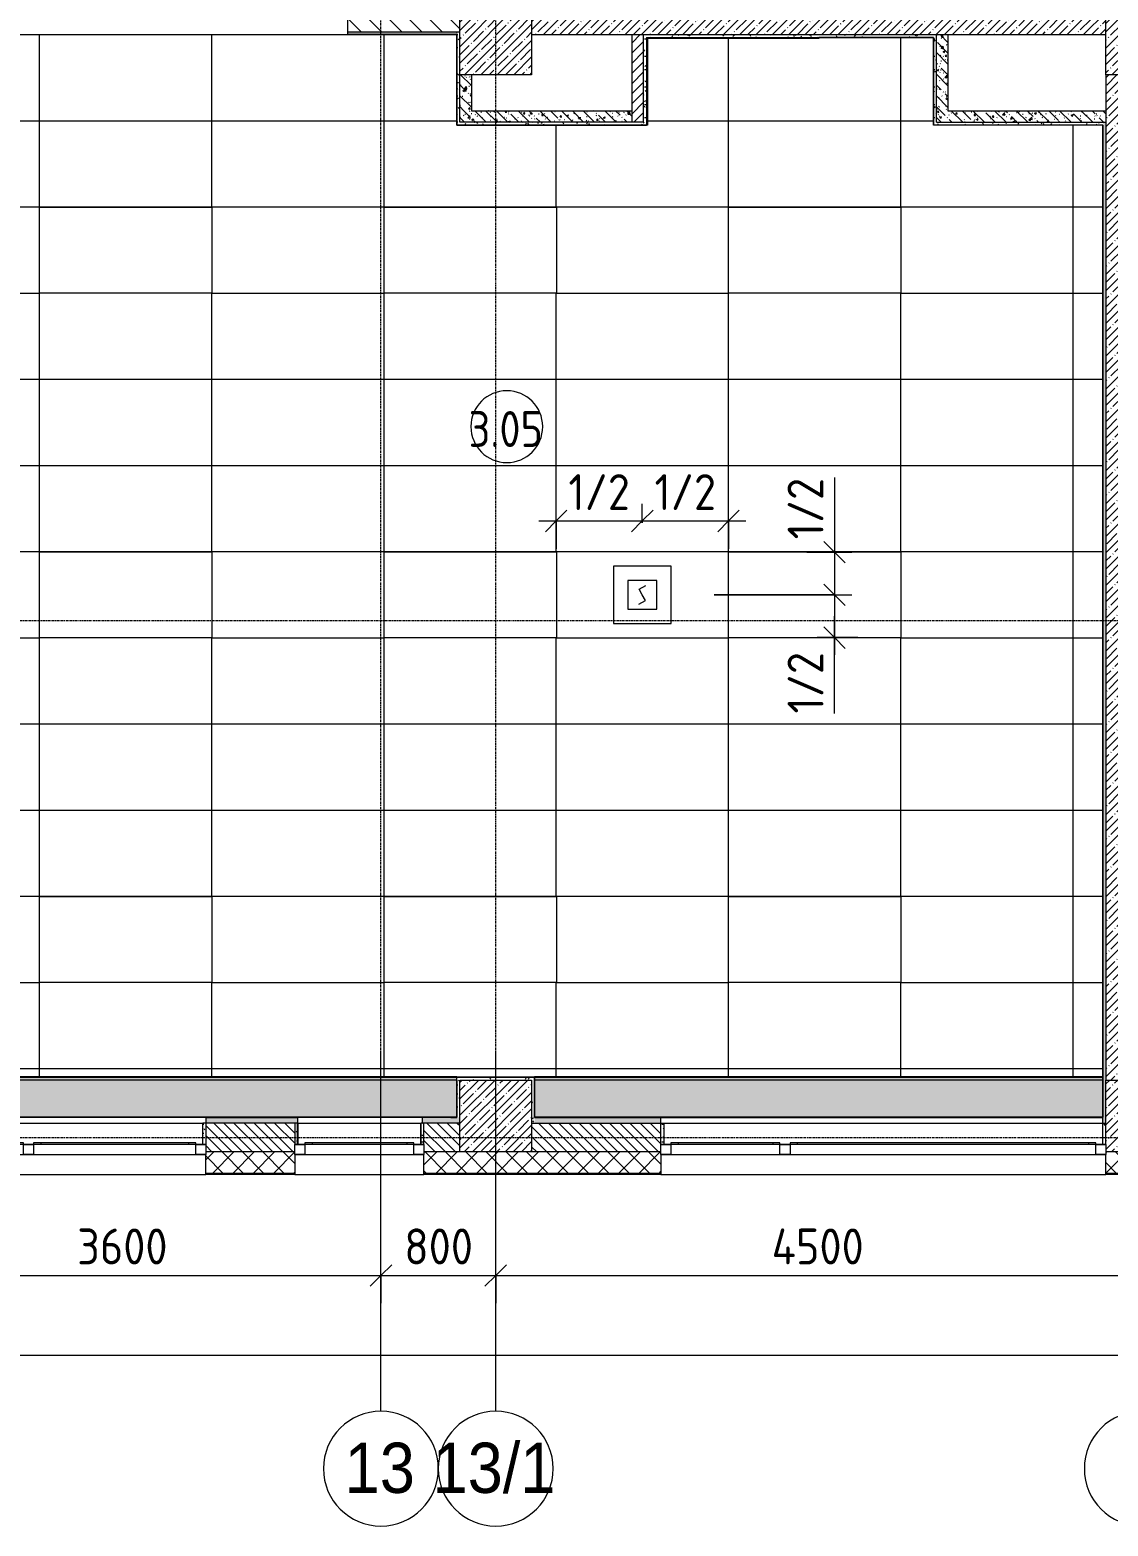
# Model space of a CAD drawing. Header units: millimetres. Extents: x 36059 to 234328, y -8553 to 29000.
# Drawn here: x 39915 to 47425, y -2706 to 7713 of the extents above; entities that cross this region are included whole.
import ezdxf

# ---------------------------------------------------------------- set-up
doc = ezdxf.new("R2010")
doc.units = ezdxf.units.MM
doc.linetypes.add('Осевая', pattern=[31.75, 6.35, -4.7625, 15.875, -4.7625])
for name, color, linetype, lineweight in [('A-ANNO-DIMS', 7, 'Continuous', 9), ('A-ANNO-DIMS-100', 7, 'Continuous', 9), ('A-AREA-IDEN', 7, 'Continuous', 9), ('A-CLNG-PATT', 7, 'Continuous', 9), ('A-GLAZ', 7, 'Continuous', 9), ('A-GLAZ-1', 7, 'Continuous', 13), ('A-WALL', 7, 'Continuous', 9), ('I-WALL', 7, 'Continuous', 9), ('Q-SPCQ', 7, 'Continuous', 9), ('S-COLS', 7, 'Continuous', 9), ('Оси', 7, 'Continuous', 9), ('Оси-1', 7, 'Continuous', 20), ('Оси-2', 7, 'Осевая', 9)]:
    doc.layers.add(name, color=color, linetype=linetype, lineweight=lineweight)
for name, color, linetype, lineweight, true_color in [('A-ANNO-NOTE', 1, 'Continuous', 9, 0xff0000), ('A-CLNG-1', 7, 'Continuous', 9, 0xeaeaea), ('A-WALL-1', 7, 'Continuous', 9, 0x3c3c3c), ('A-WALL-2', 7, 'Continuous', 9, 0x535353), ('A-WALL-FNSH-1', 7, 'Continuous', 9, 0x3c3c3c), ('I-WALL-1', 7, 'Continuous', 9, 0x535353), ('Q-SPCQ-4', 1, 'Continuous', 9, 0xff0000), ('S-COLS-1', 9, 'Continuous', 9, 0x808080), ('S-COLS-2', 7, 'Continuous', 9, 0x3c3c3c)]:
    doc.layers.add(name, color=color, linetype=linetype, lineweight=lineweight, true_color=true_color)
doc.layers.add('A-CLNG-PATT-1', color=7, linetype='Continuous', lineweight=9, transparency=1)
doc.styles.add('Arial', font='arial.ttf', dxfattribs={"width": 0.9, "height": 350})
doc.styles.add('GOST Common', font='GOST_Common.ttf', dxfattribs={"width": 0.9, "height": 250})
doc.styles.add('ISOCPEUR', font='isocpeur.ttf', dxfattribs={"width": 0.9, "height": 250})
doc.dimstyles.new('ISO-2_5_0_9К_БОЛЬШОЙ', dxfattribs={"dimscale": 304.8, "dimtxt": 248.995294, "dimasz": 0.492126, "dimexe": 0.393701, "dimexo": 0.984252, "dimgap": 0, "dimtad": 1, "dimdec": 0, "dimrnd": 10, "dimzin": 0, "dimdsep": 46, "dimtxsty": 'ISOCPEUR', "dimblk1": 'OBLIQUE', "dimblk2": 'OBLIQUE', "dimsah": 1, "dimcen": 0.09, "dimdle": 0.393701, "dimazin": 0, "dimtfac": 1, "dimtdec": 4, "dimtix": 1, "dimtmove": 0, "dimatfit": 3, "dimfxl": 1, "dimtvp": 1, "dimtolj": 1, "dimtzin": 0, "dimarcsym": 2})
doc.dimstyles.new('ISO-2_5_0_9К_БОЛЬШОЙ_1', dxfattribs={"dimscale": 304.8, "dimtxt": 248.995294, "dimasz": 0.492126, "dimexe": 0.393701, "dimexo": 0.984252, "dimgap": 0, "dimtad": 1, "dimdec": 0, "dimrnd": 10, "dimzin": 0, "dimdsep": 46, "dimtxsty": 'ISOCPEUR', "dimblk1": 'OBLIQUE', "dimblk2": 'OBLIQUE', "dimsah": 1, "dimcen": 0.09, "dimdle": 0.393701, "dimazin": 0, "dimtfac": 1, "dimtdec": 4, "dimtix": 1, "dimtmove": 1, "dimatfit": 3, "dimfxl": 1, "dimtvp": 1, "dimtolj": 1, "dimtzin": 0, "dimarcsym": 2})
pattern_1 = [(45, (0, 0), (-57.02463, 57.02463), []), (45, (57.025, 0), (-57.02463, 57.02463), [100.806, -20.161, 3.353, -16.808])]
pattern_2 = [(135, (0, 0), (-75.43415, -75.43415), [106.68, -17.78, 3.556, -17.78]), (135, (0, 75.39), (-75.43415, -75.43415), []), (50, (0, 0), (127.52922, -11.15758), [13.335, -146.685]), (355, (0, 0), (-24.66966, 133.74002), [10.668, -117.348]), (100.451, (10.63, -0.93), (102.85973, 122.58178), [11.333, -124.663]), (46.184, (0, 35.56), (189.75516, -29.43036), [20.002, -220.027]), (96.636, (15.81, 33.1), (166.1822, 173.1996), [17, -186.995]), (351.184, (0, 35.56), (166.1839, 173.1976), [16.002, -176.022]), (21, (17.78, 26.67), (106.13027, -71.58603), [13.335, -146.685]), (326, (17.78, 26.67), (43.26188, 128.93175), [10.668, -117.348]), (71.451, (26.62, 20.7), (149.39198, 57.34505), [11.333, -124.663]), (37.5, (0, 0), (2.16223, 59.188357), [3.353, -112.573, 3.353, -115.773, -117.792]), (37.5, (0, 0), (2.16223, 59.188357), [-235.052, 3.353, -114.44]), (7.5, (0, 0), (46.77386, 70.12615), [3.353, -64.567, 3.353, -109.906, -44.894]), (7.5, (0, 0), (46.77386, 70.12615), [-181.178, 3.353, -41.542]), (327.5, (-39.65, 0), (94.91367, -4.010093), [3.353, -41.097, 3.353, -135.331, -184.023]), (327.5, (-39.65, 0), (94.91367, -4.010093), [-183.134, 3.353, -180.67]), (317.5, (-57.43, 0), (103.69057, 17.79882), [3.353, -54.432, 3.353, -88.748, -130.683]), (317.5, (-57.43, 0), (103.69057, 17.79882), [-149.885, 3.353, -127.33])]
pattern_3 = [(0, (0, 0), (121.92, 30.48), [10.058, -81.382, 10.058, -81.382, -487.68]), (0, (0, 0), (121.92, 30.48), [-182.88, 10.058, -172.822, 10.058, -81.382, -213.36]), (0, (0, 0), (121.92, 30.48), [-457.2, 10.058, -50.902, 10.058, -142.342]), (120, (45.72, 15.24), (-87.356454, 90.345817), [10.058, -81.382, 10.058, -81.382, -487.68]), (120, (45.72, 15.24), (-87.356454, 90.345817), [-182.88, 10.058, -172.822, 10.058, -81.382, -213.36]), (120, (45.72, 15.24), (-87.356454, 90.345817), [-457.2, 10.058, -50.902, 10.058, -142.342]), (240, (60.96, 76.2), (-34.563546, -120.825817), [10.058, -81.382, 10.058, -81.382, -487.68]), (240, (60.96, 76.2), (-34.563546, -120.825817), [-182.88, 10.058, -172.822, 10.058, -81.382, -213.36]), (240, (60.96, 76.2), (-34.563546, -120.825817), [-457.2, 10.058, -50.902, 10.058, -142.342])]

# ---------------------------------------------------------------- blocks, each defined once
blk = doc.blocks.new('BSC_Колонна _Прямоугольная - 500х500-V1-Сводный план потолка 3 этажа в осях 12-23')
at = {"layer": 'S-COLS-1'}
h = blk.add_hatch(dxfattribs=at)
h.set_pattern_fill('FP_2', color=256, style=0, pattern_type=2)
h.set_pattern_definition([(45, (-43160, -7650), (-57.02463, 57.02463), []), (45, (-43102.975, -7650), (-57.02463, 57.02463), [100.806, -20.161, 3.353, -16.808])])
h.paths.add_polyline_path([(-250, -250), (250, -250), (250, 250), (-250, 250)])
at = {"layer": 'S-COLS-2'}
for p, q in [((-250, 250), (250, 250)), ((-250, -250), (-250, 250)), ((250, 250), (250, -250)), ((250, -250), (-250, -250))]:
    blk.add_line(p, q, dxfattribs=at)
blk = doc.blocks.new('BSC_Колонна _Прямоугольная - 500х500-V2-Сводный план потолка 3 этажа в осях 12-23')
at = {"layer": 'S-COLS-1'}
h = blk.add_hatch(dxfattribs=at)
h.set_pattern_fill('FP_3', color=256, style=0, pattern_type=2)
h.set_pattern_definition([(45, (-47660, -7650), (-57.02463, 57.02463), []), (45, (-47602.975, -7650), (-57.02463, 57.02463), [100.806, -20.161, 3.353, -16.808])])
h.paths.add_polyline_path([(-250, -250), (250, -250), (250, 250), (-250, 250)])
at = {"layer": 'S-COLS-2'}
for p, q in [((-250, 250), (250, 250)), ((-250, -250), (-250, 250)), ((250, 250), (250, -250)), ((250, -250), (-250, -250))]:
    blk.add_line(p, q, dxfattribs=at)
blk = doc.blocks.new('BSC_Колонна _Прямоугольная - 500х500-V6-Сводный план потолка 3 этажа в осях 12-23')
at = {"layer": 'S-COLS-1'}
h = blk.add_hatch(dxfattribs=at)
h.set_pattern_fill('FP_7', color=256, style=0, pattern_type=2)
h.set_pattern_definition([(45, (-43160, -150), (-57.02463, 57.02463), []), (45, (-43102.975, -150), (-57.02463, 57.02463), [100.806, -20.161, 3.353, -16.808])])
h.paths.add_polyline_path([(-250, -250), (250, -250), (250, 250), (-250, 250), (-250, 72)])
at = {"layer": 'S-COLS-2'}
for p, q in [((-250, 250), (250, 250)), ((-250, -250), (-250, 250)), ((250, 250), (250, -250)), ((250, -250), (-250, -250))]:
    blk.add_line(p, q, dxfattribs=at)
blk = doc.blocks.new('BSC_Колонна _Прямоугольная - 500х500-V7-Сводный план потолка 3 этажа в осях 12-23')
at = {"layer": 'S-COLS-1'}
h = blk.add_hatch(dxfattribs=at)
h.set_pattern_fill('FP_8', color=256, style=0, pattern_type=2)
h.set_pattern_definition([(45, (-47660, -150), (-57.02463, 57.02463), []), (45, (-47602.975, -150), (-57.02463, 57.02463), [100.806, -20.161, 3.353, -16.808])])
h.paths.add_polyline_path([(-250, -250), (250, -250), (250, 250), (-250, 250), (-250, -198)])
at = {"layer": 'S-COLS-2'}
for p, q in [((-250, 250), (250, 250)), ((-250, -198), (-250, 250)), ((250, 250), (250, -250)), ((250, -250), (-250, -250))]:
    blk.add_line(p, q, dxfattribs=at)
blk = doc.blocks.new('120_Окно_СКБ_2Ст - 120_Окно_СКБ_2Ст 3100х2500 _мал_створка слева_ 2-22446355-Сводный план потолка 3 этажа в осях 12-23')
at = {"layer": 'A-GLAZ'}
for p, q in [((1550, -57), (-1550, -57)), ((-1550, -127), (1550, -127))]:
    blk.add_line(p, q, dxfattribs=at)
at = {"layer": 'A-GLAZ-1'}
for p, q in [((-1550, -127), (-1550, -57)), ((-1550, -57), (-1480, -57)), ((-1480, -57), (-1480, -127)), ((650, -127), (650, -57)), ((650, -57), (720, -57)), ((720, -57), (720, -127)), ((1480, -127), (1480, -57)), ((1480, -57), (1550, -57)), ((1550, -57), (1550, -127)), ((-1480, -127), (-1550, -127)), ((-1480, -127), (-1480, -137)), ((-1480, -137), (650, -137)), ((-1430, -137), (-1430, -127)), ((600, -137), (600, -127)), ((720, -127), (650, -127)), ((650, -137), (650, -127)), ((720, -127), (720, -137)), ((720, -137), (1480, -137)), ((770, -137), (770, -127)), ((1430, -137), (1430, -127)), ((1550, -127), (1480, -127)), ((1480, -137), (1480, -127))]:
    blk.add_line(p, q, dxfattribs=at)
blk = doc.blocks.new('120_Окно_СКБ_2Ст - 120_Окно_СКБ_2Ст 2100х2400 _мал створка справа_-22446225-Сводный план потолка 3 этажа в осях 12-23')
at = {"layer": 'A-GLAZ'}
for p, q in [((1050, -57), (-1050, -57)), ((-1050, -127), (1050, -127))]:
    blk.add_line(p, q, dxfattribs=at)
at = {"layer": 'A-GLAZ-1'}
for p, q in [((-1050, -127), (-1050, -57)), ((-1050, -57), (-980, -57)), ((-980, -57), (-980, -127)), ((150, -127), (150, -57)), ((150, -57), (220, -57)), ((220, -57), (220, -127)), ((980, -127), (980, -57)), ((980, -57), (1050, -57)), ((1050, -57), (1050, -127)), ((-980, -127), (-1050, -127)), ((-980, -127), (-980, -137)), ((-980, -137), (150, -137)), ((-930, -137), (-930, -127)), ((100, -137), (100, -127)), ((220, -127), (150, -127)), ((150, -137), (150, -127)), ((220, -127), (220, -137)), ((220, -137), (980, -137)), ((270, -137), (270, -127)), ((930, -137), (930, -127)), ((1050, -127), (980, -127)), ((980, -137), (980, -127))]:
    blk.add_line(p, q, dxfattribs=at)
blk = doc.blocks.new('120_Окно_СКБ_1Ст - 120_Окно_СКБ_1Ст 900х2500_h_-22445987-Сводный план потолка 3 этажа в осях 12-23')
at = {"layer": 'A-GLAZ'}
for p, q in [((450, -57), (-450, -57)), ((-450, -127), (450, -127))]:
    blk.add_line(p, q, dxfattribs=at)
at = {"layer": 'A-GLAZ-1'}
for p, q in [((-450, -127), (-450, -57)), ((-450, -57), (-380, -57)), ((-380, -57), (-380, -127)), ((380, -127), (380, -57)), ((380, -57), (450, -57)), ((450, -57), (450, -127)), ((-380, -127), (-450, -127)), ((-380, -127), (-380, -137)), ((-380, -137), (380, -137)), ((-330, -137), (-330, -127)), ((330, -137), (330, -127)), ((450, -127), (380, -127)), ((380, -137), (380, -127))]:
    blk.add_line(p, q, dxfattribs=at)
blk = doc.blocks.new('Извещатель потолочный - Монтируемые на перекрытии-30356282-Сводный план потолка 3 этажа в осях 12-23')
at = {"layer": 'Q-SPCQ'}
for p, q in [((-300, 300), (-300, -100)), ((100, 300), (-300, 300)), ((100, -100), (100, 300)), ((0, 200), (-200, 200)), ((-200, 200), (-200, 0)), ((-122, 139), (-75, 166)), ((-100, 100), (-122, 139)), ((0, 0), (0, 200)), ((-200, 0), (0, 0)), ((-125, 34), (-78, 61)), ((-78, 61), (-100, 100)), ((-300, -100), (100, -100))]:
    blk.add_line(p, q, dxfattribs=at)
blk = doc.blocks.new('Ось сетки - D8-29747960-Сводный план потолка 3 этажа в осях 12-23')
at = {"layer": 'Оси-1'}
for start, end in [(360, 180), (180, 360)]:
    blk.add_arc((0, 0), 4, start, end, dxfattribs=at)
blk = doc.blocks.new('Марка_Помещения - Номер-25198446-Сводный план потолка 3 этажа в осях 12-23')
at = {"layer": 'A-AREA-IDEN'}
for start, end in [(360, 180), (180, 360)]:
    blk.add_arc((0, 0), 2.5, start, end, dxfattribs=at)
blk = doc.blocks.new('DIMBLOCK26-Сводный план потолка 3 этажа в осях 12-23')
at = {"layer": 'A-ANNO-DIMS-100'}
for p, q in [((38310, -1711), (38310, -1397)), ((84560, -1711), (84560, -1397)), ((38190, -1517), (84680, -1517)), ((38310, -1517), (38310, -1711)), ((84560, -1517), (84560, -1711))]:
    blk.add_line(p, q, dxfattribs=at)
at = {"layer": 'A-ANNO-DIMS-100', "lineweight": 20}
for p, q in [((38310, -1517), (38385, -1442)), ((84560, -1517), (84635, -1442)), ((38310, -1517), (38235, -1592)), ((84560, -1517), (84485, -1592))]:
    blk.add_line(p, q, dxfattribs=at)
at = {"layer": 'A-ANNO-DIMS-100', "color": 0, "insert": (61028, -1191), "char_height": 250, "width": 976.83, "attachment_point": 1, "line_spacing_factor": 1.149209, "style": 'ISOCPEUR'}
blk.add_mtext('46250', dxfattribs=at)
blk = doc.blocks.new('_Oblique')
at = {"color": 0, "linetype": 'ByBlock', "lineweight": -2}
blk.add_line((-0.5, -0.5), (0.5, 0.5), dxfattribs=at)
blk = doc.blocks.new('DIMBLOCK28-Сводный план потолка 3 этажа в осях 12-23')
at = {"layer": 'A-ANNO-DIMS-100'}
for p, q in [((38760, -1155), (38760, -841)), ((42360, -1155), (42360, -841)), ((38760, -961), (42360, -961)), ((38760, -961), (38760, -1155)), ((42360, -961), (42360, -1155))]:
    blk.add_line(p, q, dxfattribs=at)
at = {"layer": 'A-ANNO-DIMS-100', "lineweight": 20}
for p, q in [((38760, -961), (38835, -886)), ((42360, -961), (42435, -886)), ((38760, -961), (38685, -1036)), ((42360, -961), (42285, -1036))]:
    blk.add_line(p, q, dxfattribs=at)
at = {"layer": 'A-ANNO-DIMS-100', "color": 0, "insert": (40244, -634), "char_height": 250, "width": 758.48, "attachment_point": 1, "line_spacing_factor": 1.149209, "style": 'ISOCPEUR'}
blk.add_mtext('3600', dxfattribs=at)
blk = doc.blocks.new('DIMBLOCK29-Сводный план потолка 3 этажа в осях 12-23')
at = {"layer": 'A-ANNO-DIMS-100'}
for p, q in [((42360, -1155), (42360, -841)), ((43160, -1155), (43160, -841)), ((42360, -961), (43160, -961)), ((42360, -961), (42360, -1155)), ((43160, -961), (43160, -1155))]:
    blk.add_line(p, q, dxfattribs=at)
at = {"layer": 'A-ANNO-DIMS-100', "lineweight": 20}
for p, q in [((42360, -961), (42435, -886)), ((43160, -961), (43235, -886)), ((42360, -961), (42285, -1036)), ((43160, -961), (43085, -1036))]:
    blk.add_line(p, q, dxfattribs=at)
at = {"layer": 'A-ANNO-DIMS-100', "color": 0, "insert": (42523, -634), "char_height": 250, "width": 568.86, "attachment_point": 1, "line_spacing_factor": 1.149209, "style": 'ISOCPEUR'}
blk.add_mtext('800', dxfattribs=at)
blk = doc.blocks.new('DIMBLOCK30-Сводный план потолка 3 этажа в осях 12-23')
at = {"layer": 'A-ANNO-DIMS-100'}
for p, q in [((43160, -1155), (43160, -841)), ((47660, -1155), (47660, -841)), ((43160, -961), (47660, -961)), ((43160, -961), (43160, -1155)), ((47660, -961), (47660, -1155))]:
    blk.add_line(p, q, dxfattribs=at)
at = {"layer": 'A-ANNO-DIMS-100', "lineweight": 20}
for p, q in [((43160, -961), (43235, -886)), ((47660, -961), (47735, -886)), ((43160, -961), (43085, -1036)), ((47660, -961), (47585, -1036))]:
    blk.add_line(p, q, dxfattribs=at)
at = {"layer": 'A-ANNO-DIMS-100', "color": 0, "insert": (45082, -634), "char_height": 250, "width": 787.21, "attachment_point": 1, "line_spacing_factor": 1.149209, "style": 'ISOCPEUR'}
blk.add_mtext('4500', dxfattribs=at)
blk = doc.blocks.new('DIMBLOCK68-Сводный план потолка 3 этажа в осях 12-23')
at = {"layer": 'A-ANNO-DIMS-100'}
for p, q in [((43581, 4099), (43581, 4413)), ((44181, 4279), (44181, 4413)), ((43461, 4293), (44181, 4293)), ((43581, 4293), (43581, 4099)), ((44181, 4293), (44181, 4279))]:
    blk.add_line(p, q, dxfattribs=at)
at = {"layer": 'A-ANNO-DIMS-100', "lineweight": 20}
for p, q in [((43581, 4293), (43506, 4218)), ((43581, 4293), (43656, 4368)), ((44181, 4293), (44106, 4218)), ((44181, 4293), (44256, 4368))]:
    blk.add_line(p, q, dxfattribs=at)
at = {"layer": 'A-ANNO-DIMS-100', "color": 0, "insert": (43666, 4619), "char_height": 250, "width": 517.14, "attachment_point": 1, "line_spacing_factor": 1.149209, "style": 'ISOCPEUR'}
blk.add_mtext('1/2', dxfattribs=at)
blk = doc.blocks.new('DIMBLOCK69-Сводный план потолка 3 этажа в осях 12-23')
at = {"layer": 'A-ANNO-DIMS-100'}
for p, q in [((44181, 4279), (44181, 4413)), ((44781, 4099), (44781, 4413)), ((44181, 4293), (44901, 4293)), ((44181, 4293), (44181, 4279)), ((44781, 4293), (44781, 4099))]:
    blk.add_line(p, q, dxfattribs=at)
at = {"layer": 'A-ANNO-DIMS-100', "lineweight": 20}
for p, q in [((44181, 4293), (44106, 4218)), ((44181, 4293), (44256, 4368)), ((44781, 4293), (44706, 4218)), ((44781, 4293), (44856, 4368))]:
    blk.add_line(p, q, dxfattribs=at)
at = {"layer": 'A-ANNO-DIMS-100', "color": 0, "insert": (44266, 4619), "char_height": 250, "width": 517.14, "attachment_point": 1, "line_spacing_factor": 1.149209, "style": 'ISOCPEUR'}
blk.add_mtext('1/2', dxfattribs=at)
blk = doc.blocks.new('DIMBLOCK70-Сводный план потолка 3 этажа в осях 12-23')
at = {"layer": 'A-ANNO-DIMS-100'}
for p, q in [((45520, 4596), (45520, 4065)), ((45520, 4196), (45520, 3779)), ((45326, 4076), (45640, 4076)), ((45520, 4076), (45326, 4076)), ((45520, 4065), (45520, 3927)), ((44681, 3779), (45640, 3779)), ((45520, 3779), (44681, 3779))]:
    blk.add_line(p, q, dxfattribs=at)
at = {"layer": 'A-ANNO-DIMS-100', "lineweight": 20}
for p, q in [((45520, 4076), (45445, 4151)), ((45520, 4076), (45595, 4001)), ((45520, 3779), (45445, 3854)), ((45520, 3779), (45595, 3704))]:
    blk.add_line(p, q, dxfattribs=at)
at = {"layer": 'A-ANNO-DIMS-100', "color": 0, "insert": (45193, 4165), "char_height": 250, "width": 517.14, "attachment_point": 1, "rotation": 90, "line_spacing_factor": 1.149209, "style": 'ISOCPEUR'}
blk.add_mtext('1/2', dxfattribs=at)
blk = doc.blocks.new('DIMBLOCK71-Сводный план потолка 3 этажа в осях 12-23')
at = {"layer": 'A-ANNO-DIMS-100'}
for p, q in [((44681, 3779), (45640, 3779)), ((45520, 3779), (44681, 3779)), ((45520, 3779), (45520, 3361)), ((45520, 3483), (45520, 3630)), ((45682, 3481), (45400, 3481)), ((45520, 2952), (45520, 3483)), ((45520, 3481), (45682, 3481))]:
    blk.add_line(p, q, dxfattribs=at)
at = {"layer": 'A-ANNO-DIMS-100', "lineweight": 20}
for p, q in [((45520, 3779), (45445, 3854)), ((45520, 3779), (45595, 3704)), ((45520, 3481), (45445, 3556)), ((45520, 3481), (45595, 3406))]:
    blk.add_line(p, q, dxfattribs=at)
at = {"layer": 'A-ANNO-DIMS-100', "color": 0, "insert": (45193, 2952), "char_height": 250, "width": 517.14, "attachment_point": 1, "rotation": 90, "line_spacing_factor": 1.149209, "style": 'ISOCPEUR'}
blk.add_mtext('1/2', dxfattribs=at)

msp = doc.modelspace()

# ---------------------------------------------------------------- hatches: boundary and pattern name
at = {"layer": 'A-CLNG-PATT'}
h = msp.add_hatch(dxfattribs=at)
h.set_pattern_fill('FP_66', color=256, style=0, pattern_type=2)
h.set_pattern_definition([(180, (38781, 5879.5), (-7e-14, -600), []), (270, (38781, 5879.5), (1200, 7e-14), [])])
h.paths.add_polyline_path([(47389, 420), (47389, 7049), (46209, 7049), (46209, 7659), (45410.5, 7659), (45410.5, 7652), (44218, 7652), (44218, 7050), (42889, 7049), (42889, 7679), (39061, 7679), (39061, 7379), (38781, 7379), (38781, 420), (47374.9, 420)])
h.paths.add_polyline_path([(45982.1, 1078.9), (44782.1, 1078.9), (44782.1, 1678.9), (45982.1, 1678.9)])
h.paths.add_polyline_path([(42630.8, 1078.9), (42382.1, 1078.9), (42382.1, 1678.9), (43582.1, 1678.9), (43582.1, 1078.9)])
h.paths.add_polyline_path([(41175, 1078.9), (39982.1, 1078.9), (39982.1, 1678.9), (41182.1, 1678.9), (41182.1, 1078.9)])
h.paths.add_polyline_path([(45982.1, 3478.9), (44782.1, 3478.9), (44782.1, 4078.9), (45982.1, 4078.9)])
h.paths.add_polyline_path([(42382.1, 3478.9), (42382.1, 4078.9), (43582.1, 4078.9), (43582.1, 3478.9)])
h.paths.add_polyline_path([(41175, 3478.9), (39982.1, 3478.9), (39982.1, 4078.9), (41182.1, 4078.9), (41182.1, 3478.9)])
h.paths.add_polyline_path([(45982.1, 5878.9), (44782.1, 5878.9), (44782.1, 6478.9), (45982.1, 6478.9)])
h.paths.add_polyline_path([(43582.1, 5878.9), (42382.1, 5878.9), (42382.1, 6478.9), (43582.1, 6478.9)])
h.paths.add_polyline_path([(39982.1, 5878.9), (39982.1, 6478.9), (41182.1, 6478.9), (41182.1, 5878.9), (41175, 5878.9)])
at = {"layer": 'A-CLNG-PATT-1'}
h = msp.add_hatch(color=256, dxfattribs=at)
h.paths.add_polyline_path([(43431, 141), (47389, 141), (47389, 421), (43431, 421), (43431, 221.9)])
h.paths.add_polyline_path([(42889, 141), (42890, 141), (42890, 421), (39061, 421), (39061, 141), (42630.8, 141)])
at = {"layer": 'A-WALL'}
h = msp.add_hatch(dxfattribs=at)
h.set_pattern_fill('FP_19', color=256, style=0, pattern_type=2)
h.set_pattern_definition([(135, (0, 0), (-35.35534, -35.35534), [])])
h.paths.add_polyline_path([(65410, -100), (65410, 100), (65160, 100), (65160, -100)])
h.paths.add_polyline_path([(64260, -100), (64260, 100), (63710, 100), (63710, -100)])
h.paths.add_polyline_path([(61410, -100), (61610, -100), (61610, 100), (61410, 100), (61410, -48)])
h.paths.add_polyline_path([(57810, -100), (57810, 100), (56910, 100), (56910, -100), (57189.6, -100)])
h.paths.add_polyline_path([(55510, -100), (55510, 100), (54760, 100), (54760, -100)])
h.paths.add_polyline_path([(52660, -100), (52660, 100), (52410, 100), (52410, -100)])
h.paths.add_polyline_path([(50260, -100), (51010, -100), (51010, 100), (50260, 100), (50260, -48)])
h.paths.add_polyline_path([(48160, -100), (48160, 100), (47910, 100), (47910, -100)])
h.paths.add_polyline_path([(44310, -100), (44310, 100), (43410, 100), (43410, -100), (44086.7, -100)])
h.paths.add_polyline_path([(42910, -100), (42910, 100), (42660, 100), (42660, -100)])
h.paths.add_polyline_path([(41760, -100), (41760, 100), (41140, 100), (41140, -100), (41175, -100)])
h = msp.add_hatch(dxfattribs=at)
h.set_pattern_fill('FP_20', color=256, style=0, pattern_type=2)
h.set_pattern_definition([(45, (0, 0), (-70.71068, 70.71068), []), (135, (0, 0), (-70.71068, -70.71068), [])])
h.paths.add_polyline_path([(54760, -250), (55510, -250), (55510, -100), (54760, -100), (54760, -118)])
h.paths.add_polyline_path([(56410, -250), (56627.1, -250), (56627.1, -100), (56410, -100), (56410, -118)])
h.paths.add_polyline_path([(52410, -250), (52660, -250), (52660, -100), (51910, -100), (51910, -250)])
h.paths.add_polyline_path([(50260, -250), (51010, -250), (51010, -100), (50260, -100), (50260, -118)])
h.paths.add_polyline_path([(47410, -250), (48160, -250), (48160, -100), (47410, -100), (47410, -118)])
h.paths.add_polyline_path([(44086.7, -250), (44310, -250), (44310, -100), (42660, -100), (42660, -250)])
h.paths.add_polyline_path([(41175, -250), (41760, -250), (41760, -100), (41140, -100), (41140, -250)])
h.paths.add_polyline_path([(39040, -250), (39040, -100), (38712.7, -100), (38712.7, -250)])
at = {"layer": 'I-WALL'}
h = msp.add_hatch(dxfattribs=at)
h.set_pattern_fill('FP_21', color=256, style=0, pattern_type=2)
h.set_pattern_definition([(135, (0, 0), (-70.71068, -70.71068), [])])
h.paths.add_polyline_path([(42630.8, 7700), (42910, 7700), (42910, 7900), (42130, 7900), (42130, 7700)])
h.paths.add_polyline_path([(39630, 7700), (39630, 7900), (39040, 7900), (39040, 7700), (39060, 7700)])
h = msp.add_hatch(dxfattribs=at)
h.set_pattern_fill('FP_17', color=256, style=0, pattern_type=2)
h.set_pattern_definition(pattern_1)
h.paths.add_polyline_path([(47410, 7680), (47410, 7900), (43410, 7900), (43410, 7680), (46998.4, 7680)])
h = msp.add_hatch(dxfattribs=at)
h.set_pattern_fill('FP_65', color=256, style=0, pattern_type=2)
h.set_pattern_definition(pattern_3)
h.paths.add_polyline_path([(42630.8, 7680), (42890, 7680), (42890, 7700), (42130, 7700), (42130, 7680)])
h.paths.add_polyline_path([(39061, 7680), (39630, 7680), (39630, 7700), (39060, 7700), (39060, 7680)])
h = msp.add_hatch(dxfattribs=at)
h.set_pattern_fill('FP_65', color=256, style=0, pattern_type=2)
h.set_pattern_definition(pattern_3)
h.paths.add_polyline_path([(42910, 7070), (42910, 7700), (42890, 7700), (42890, 7070)])
h = msp.add_hatch(dxfattribs=at)
h.set_pattern_fill('FP_33', color=256, style=0, pattern_type=2)
h.set_pattern_definition([(45, (0, 0), (-35.35534, 35.35534), [])])
h.paths.add_polyline_path([(44110, 7070), (44190, 7070), (44190, 7680), (44110, 7680), (44110, 7150)])
h = msp.add_hatch(dxfattribs=at)
h.set_pattern_fill('FP_65', color=256, style=0, pattern_type=2)
h.set_pattern_definition(pattern_3)
h.paths.add_polyline_path([(46210, 7660), (46210, 7680), (44190, 7680), (44190, 7660), (45542.6, 7660)])
h = msp.add_hatch(dxfattribs=at)
h.set_pattern_fill('FP_65', color=256, style=0, pattern_type=2)
h.set_pattern_definition(pattern_3)
h.paths.add_polyline_path([(44190, 7050), (44210, 7050), (44210, 7660), (44190, 7660), (44190, 7070)])
h = msp.add_hatch(dxfattribs=at)
h.set_pattern_fill('FP_65', color=256, style=0, pattern_type=2)
h.set_pattern_definition(pattern_3)
h.paths.add_polyline_path([(46230, 7070), (46230, 7680), (46210, 7680), (46210, 7070)])
h = msp.add_hatch(dxfattribs=at)
h.set_pattern_fill('FP_24', color=256, style=0, pattern_type=2)
h.set_pattern_definition(pattern_2)
h.paths.add_polyline_path([(46230, 7070), (46310, 7070), (46310, 7680), (46230, 7680)])
h = msp.add_hatch(dxfattribs=at)
h.set_pattern_fill('FP_24', color=256, style=0, pattern_type=2)
h.set_pattern_definition(pattern_2)
h.paths.add_polyline_path([(42990, 7150), (42990, 7400), (42910, 7400), (42910, 7150)])
h = msp.add_hatch(dxfattribs=at)
h.set_pattern_fill('FP_17', color=256, style=0, pattern_type=2)
h.set_pattern_definition(pattern_1)
h.paths.add_polyline_path([(47410, 400), (47630, 400), (47630, 7400), (47410, 7400), (47410, 1116.3)])
h = msp.add_hatch(dxfattribs=at)
h.set_pattern_fill('FP_24', color=256, style=0, pattern_type=2)
h.set_pattern_definition(pattern_2)
h.paths.add_polyline_path([(44086.7, 7070), (44110, 7070), (44110, 7150), (42910, 7150), (42910, 7070)])
h = msp.add_hatch(dxfattribs=at)
h.set_pattern_fill('FP_24', color=256, style=0, pattern_type=2)
h.set_pattern_definition(pattern_2)
h.paths.add_polyline_path([(47410, 7070), (47410, 7150), (46310, 7150), (46310, 7070), (47390, 7070)])
h = msp.add_hatch(dxfattribs=at)
h.set_pattern_fill('FP_65', color=256, style=0, pattern_type=2)
h.set_pattern_definition(pattern_3)
h.paths.add_polyline_path([(44086.7, 7050), (44190, 7050), (44190, 7070), (42890, 7070), (42890, 7050)])
h = msp.add_hatch(dxfattribs=at)
h.set_pattern_fill('FP_65', color=256, style=0, pattern_type=2)
h.set_pattern_definition(pattern_3)
h.paths.add_polyline_path([(46998.4, 7050), (47390, 7050), (47390, 7070), (46210, 7070), (46210, 7050)])
h = msp.add_hatch(dxfattribs=at)
h.set_pattern_fill('FP_65', color=256, style=0, pattern_type=2)
h.set_pattern_definition(pattern_3)
h.paths.add_polyline_path([(47390, 140), (47410, 140), (47410, 7070), (47390, 7070), (47390, 141)])
h = msp.add_hatch(dxfattribs=at)
h.set_pattern_fill('FP_65', color=256, style=0, pattern_type=2)
h.set_pattern_definition(pattern_3)
h.paths.add_polyline_path([(42890, 140), (42910, 140), (42910, 420), (42890, 420), (42890, 141)])
h = msp.add_hatch(dxfattribs=at)
h.set_pattern_fill('FP_65', color=256, style=0, pattern_type=2)
h.set_pattern_definition(pattern_3)
h.paths.add_polyline_path([(43430, 400), (43430, 420), (42910, 420), (42910, 400), (43410, 400)])
h = msp.add_hatch(dxfattribs=at)
h.set_pattern_fill('FP_65', color=256, style=0, pattern_type=2)
h.set_pattern_definition(pattern_3)
h.paths.add_polyline_path([(43410, 100), (43430, 100), (43430, 400), (43410, 400), (43410, 221.9)])
h = msp.add_hatch(dxfattribs=at)
h.set_pattern_fill('FP_65', color=256, style=0, pattern_type=2)
h.set_pattern_definition(pattern_3)
h.paths.add_polyline_path([(41175, 100), (41780, 100), (41780, 140), (41140, 140), (41140, 100)])
h.paths.add_polyline_path([(42910, 100), (42910, 140), (42650, 140), (42650, 100)])
h.paths.add_polyline_path([(39060, 100), (39061, 100), (39060, 140)])
h = msp.add_hatch(dxfattribs=at)
h.set_pattern_fill('FP_65', color=256, style=0, pattern_type=2)
h.set_pattern_definition(pattern_3)
h.paths.add_polyline_path([(47390, 100), (47410, 100), (47410, 140), (47390, 140)])
h.paths.add_polyline_path([(44086.7, 100), (44310, 100), (44310, 140), (43430, 140), (43430, 100)])
h = msp.add_hatch(dxfattribs=at)
h.set_pattern_fill('FP_65', color=256, style=0, pattern_type=2)
h.set_pattern_definition(pattern_3)
h.paths.add_polyline_path([(41140, -48), (41140, 100), (41120, 100), (41120, -48)])
h = msp.add_hatch(dxfattribs=at)
h.set_pattern_fill('FP_65', color=256, style=0, pattern_type=2)
h.set_pattern_definition(pattern_3)
h.paths.add_polyline_path([(41780, -48), (41780, 100), (41760, 100), (41760, -48)])
h = msp.add_hatch(dxfattribs=at)
h.set_pattern_fill('FP_65', color=256, style=0, pattern_type=2)
h.set_pattern_definition(pattern_3)
h.paths.add_polyline_path([(42660, -48), (42660, 100), (42640, 100), (42640, -48)])
h = msp.add_hatch(dxfattribs=at)
h.set_pattern_fill('FP_65', color=256, style=0, pattern_type=2)
h.set_pattern_definition(pattern_3)
h.paths.add_polyline_path([(44330, -48), (44330, 100), (44310, 100), (44310, -48)])
h = msp.add_hatch(dxfattribs=at)
h.set_pattern_fill('FP_65', color=256, style=0, pattern_type=2)
h.set_pattern_definition(pattern_3)
h.paths.add_polyline_path([(47390, -48), (47410, -48), (47410, 100), (47390, 100)])

# ---------------------------------------------------------------- linework, layer by layer
at = {"layer": 'A-ANNO-NOTE'}
for p, q in [((39982.3, 5878.6), (39982.3, 6478.6)), ((39982.3, 6478.6), (41182.3, 6478.6)), ((41182.3, 6478.6), (41182.3, 5878.6)), ((42382.3, 5878.6), (42382.3, 6478.6)), ((42382.3, 6478.6), (43582.3, 6478.6)), ((43582.3, 6478.6), (43582.3, 5878.6)), ((44782.3, 5878.6), (44782.3, 6478.6)), ((44782.3, 6478.6), (45982.3, 6478.6)), ((45982.3, 6478.6), (45982.3, 5878.6)), ((41182.3, 5878.6), (39982.3, 5878.6)), ((43582.3, 5878.6), (42382.3, 5878.6)), ((45982.3, 5878.6), (44782.3, 5878.6)), ((39982.3, 3478.6), (39982.3, 4078.6)), ((39982.3, 4078.6), (41182.3, 4078.6)), ((41182.3, 4078.6), (41182.3, 3478.6)), ((42382.3, 3478.6), (42382.3, 4078.6)), ((42382.3, 4078.6), (43582.3, 4078.6)), ((43582.3, 4078.6), (43582.3, 3478.6)), ((44782.3, 3478.6), (44782.3, 4078.6)), ((44782.3, 4078.6), (45982.3, 4078.6)), ((45982.3, 4078.6), (45982.3, 3478.6)), ((41182.3, 3478.6), (39982.3, 3478.6)), ((43582.3, 3478.6), (42382.3, 3478.6)), ((45982.3, 3478.6), (44782.3, 3478.6)), ((39982.3, 1078.6), (39982.3, 1678.6)), ((39982.3, 1678.6), (41182.3, 1678.6)), ((41182.3, 1678.6), (41182.3, 1078.6)), ((42382.3, 1078.6), (42382.3, 1678.6)), ((42382.3, 1678.6), (43582.3, 1678.6)), ((43582.3, 1678.6), (43582.3, 1078.6)), ((44782.3, 1078.6), (44782.3, 1678.6)), ((44782.3, 1678.6), (45982.3, 1678.6)), ((45982.3, 1678.6), (45982.3, 1078.6)), ((41182.3, 1078.6), (39982.3, 1078.6)), ((43582.3, 1078.6), (42382.3, 1078.6)), ((45982.3, 1078.6), (44782.3, 1078.6))]:
    msp.add_line(p, q, dxfattribs=at)
at = {"layer": 'A-CLNG-1'}
for p, q in [((42889, 7679), (39061, 7679)), ((47389, 7049), (47389, 141)), ((39982.1, 5878.9), (39982.1, 6478.9)), ((39982.1, 6478.9), (41182.1, 6478.9)), ((41182.1, 6478.9), (41182.1, 5878.9)), ((42382.1, 5878.9), (42382.1, 6478.9)), ((42382.1, 6478.9), (43582.1, 6478.9)), ((43582.1, 6478.9), (43582.1, 5878.9)), ((44782.1, 5878.9), (44782.1, 6478.9)), ((44782.1, 6478.9), (45982.1, 6478.9)), ((45982.1, 6478.9), (45982.1, 5878.9)), ((41182.1, 5878.9), (39982.1, 5878.9)), ((43582.1, 5878.9), (42382.1, 5878.9)), ((45982.1, 5878.9), (44782.1, 5878.9)), ((39982.1, 3478.9), (39982.1, 4078.9)), ((39982.1, 4078.9), (41182.1, 4078.9)), ((41182.1, 4078.9), (41182.1, 3478.9)), ((42382.1, 3478.9), (42382.1, 4078.9)), ((42382.1, 4078.9), (43582.1, 4078.9)), ((43582.1, 4078.9), (43582.1, 3478.9)), ((44782.1, 3478.9), (44782.1, 4078.9)), ((44782.1, 4078.9), (45982.1, 4078.9)), ((45982.1, 4078.9), (45982.1, 3478.9)), ((41182.1, 3478.9), (39982.1, 3478.9)), ((43582.1, 3478.9), (42382.1, 3478.9)), ((45982.1, 3478.9), (44782.1, 3478.9)), ((39982.1, 1078.9), (39982.1, 1678.9)), ((39982.1, 1678.9), (41182.1, 1678.9)), ((41182.1, 1678.9), (41182.1, 1078.9)), ((42382.1, 1078.9), (42382.1, 1678.9)), ((42382.1, 1678.9), (43582.1, 1678.9)), ((43582.1, 1678.9), (43582.1, 1078.9)), ((44782.1, 1078.9), (44782.1, 1678.9)), ((44782.1, 1678.9), (45982.1, 1678.9)), ((45982.1, 1678.9), (45982.1, 1078.9)), ((41182.1, 1078.9), (39982.1, 1078.9)), ((43582.1, 1078.9), (42382.1, 1078.9)), ((45982.1, 1078.9), (44782.1, 1078.9)), ((42890, 421), (39061, 421)), ((39061, 420), (42890, 420)), ((42890, 400), (42890, 420)), ((47389, 421), (43431, 421)), ((43431, 421), (43431, 400)), ((43431, 420), (47389, 420)), ((42890, 141), (39061, 141)), ((44310, 141), (43431, 141))]:
    msp.add_line(p, q, dxfattribs=at)
at = {"layer": 'A-WALL'}
for p, q in [((42130, 7700), (42910, 7700)), ((42889, 7679), (42890, 7679)), ((42890, 7680), (42890, 7050)), ((43410, 7680), (47410, 7680)), ((44190, 7070), (44190, 7680)), ((44210, 7660), (46210, 7660)), ((45410.5, 7659), (45410.5, 7660)), ((46209, 7659), (46210, 7659)), ((42910, 7070), (42910, 7400)), ((47410, 7400), (47410, 400)), ((47390, 100), (47390, 7050)), ((43430, 140), (43430, 420)), ((42848.2, 140), (42890, 140)), ((42890, 153), (42890, 141)), ((43410, 100), (44330, 100)), ((41760, -100), (41140, -100)), ((42910, -100), (42660, -100)), ((44310, -100), (43410, -100)), ((41760, -250), (41140, -250)), ((41760, -253), (41140, -253)), ((44310, -250), (42660, -250)), ((44310, -253), (42660, -253)), ((48160, -250), (47410, -250)), ((48160, -253), (47410, -253))]:
    msp.add_line(p, q, dxfattribs=at)
at = {"layer": 'A-WALL-1'}
for p, q in [((42130, 7680), (42130, 7920)), ((42890, 7680), (42130, 7680)), ((44110, 7070), (44110, 7680)), ((44210, 7660), (44210, 7050)), ((46210, 7659), (46210, 7660)), ((46230, 7070), (46230, 7680)), ((46310, 7680), (46310, 7150)), ((42990, 7400), (42990, 7150)), ((42990, 7150), (44110, 7150)), ((46310, 7150), (47410, 7150)), ((44190, 7070), (42910, 7070)), ((44211, 7050), (44210, 7050)), ((47390, 7050), (46210, 7050)), ((46230, 7070), (47410, 7070)), ((42890, 420), (43430, 420)), ((41140, 140), (41780, 140)), ((41140, 140), (41140, -48)), ((41780, 140), (41780, 100)), ((42650, 100), (42650, 140)), ((42890, 140), (42890, 141)), ((43430, 140), (44310, 140)), ((44310, -48), (44310, 140)), ((41780, 100), (41120, 100)), ((41120, -48), (41120, 100)), ((41760, 100), (41760, -48)), ((42910, 100), (42640, 100)), ((42640, -48), (42640, 100)), ((42660, -48), (42660, 100)), ((44330, 100), (44330, -48)), ((47390, -48), (47390, 100)), ((47390, 100), (47410, 100)), ((41140, -250), (41140, -118)), ((41760, -118), (41760, -250)), ((42660, -250), (42660, -118)), ((44310, -118), (44310, -250)), ((47410, -250), (47410, -118))]:
    msp.add_line(p, q, dxfattribs=at)
at = {"layer": 'A-WALL-2'}
for p, q in [((39040, -258), (41140, -258)), ((41760, -258), (42660, -258)), ((44310, -258), (47410, -258))]:
    msp.add_line(p, q, dxfattribs=at)
at = {"layer": 'A-WALL-FNSH-1'}
for p, q in [((42130, 7679), (42130, 7680)), ((42889, 7049), (42889, 7679)), ((45410.5, 7652), (44218, 7652)), ((44218, 7652), (44218, 7050)), ((46209, 7659), (45410.5, 7659)), ((45410.5, 7659), (45410.5, 7652)), ((46209, 7049), (46209, 7659)), ((46210, 7659), (46210, 7050)), ((44211, 7049), (42889, 7049)), ((42890, 7050), (44210, 7050)), ((44211, 7050), (44211, 7049)), ((44218, 7050), (44211, 7050)), ((47389, 7049), (46209, 7049)), ((42889, 141), (42889, 421)), ((42890, 421), (43431, 421)), ((42890, 400), (42890, 153)), ((43431, 400), (43431, 141)), ((41140, 140), (41140, 141)), ((41780, 141), (41780, 140)), ((42650, 140), (42650, 141)), ((42848.2, 140), (42650, 140)), ((44310, 141), (44310, 140)), ((47389, 140), (47389, 141)), ((47390, 140), (47389, 140)), ((41119, -48), (41119, 100)), ((41119, 100), (41120, 100)), ((41780, -48), (41780, 100)), ((41780, 100), (41781, 100)), ((41781, 100), (41781, -48)), ((42639, -48), (42639, 100)), ((42639, 100), (42640, 100)), ((44330, 100), (44331, 100)), ((44331, 100), (44331, -48)), ((47389, -48), (47389, 100)), ((47389, 100), (47390, 100)), ((41140, -258), (41140, -250)), ((41760, -258), (41140, -258)), ((41760, -250), (41760, -258)), ((42660, -258), (42660, -250)), ((44310, -258), (42660, -258)), ((44310, -250), (44310, -258)), ((47410, -258), (47410, -250)), ((48160, -258), (47410, -258))]:
    msp.add_line(p, q, dxfattribs=at)
at = {"layer": 'I-WALL-1'}
for p, q in [((39630, 7680), (42130, 7680)), ((42890, 400), (39061, 400)), ((47389, 400), (43431, 400)), ((41140, 140), (39061, 140)), ((42650, 140), (41780, 140)), ((47389, 141), (44310, 141)), ((44310, 140), (47389, 140)), ((39061, 100), (41119, 100)), ((41781, 100), (42639, 100)), ((44331, 100), (47389, 100))]:
    msp.add_line(p, q, dxfattribs=at)
at = {"layer": 'Оси'}
for p, q in [((42360, -1906.3), (42360, 593.7)), ((43160, -1906.3), (43160, 593.7))]:
    msp.add_line(p, q, dxfattribs=at)
at = {"layer": 'Оси-2'}
for p, q in [((42360, 593.7), (42360, 24898.1)), ((43160, 593.7), (43160, 24898.1)), ((39359.2, 3600), (82200, 3600)), ((39359.2, 0), (82200, 0))]:
    msp.add_line(p, q, dxfattribs=at)

# ---------------------------------------------------------------- block references
at = {"layer": 'A-AREA-IDEN', "xscale": 99.99999999999993, "yscale": 99.99999999999993, "zscale": 99.99999999999993}
msp.add_blockref('Марка_Помещения - Номер-25198446-Сводный план потолка 3 этажа в осях 12-23', (43236.9, 4949.7), dxfattribs=at)
at = {"layer": 'A-GLAZ', "rotation": 180}
for name, p in [('120_Окно_СКБ_2Ст - 120_Окно_СКБ_2Ст 2100х2400 _мал створка справа_-22446225-Сводный план потолка 3 этажа в осях 12-23', (40090, -175)), ('120_Окно_СКБ_1Ст - 120_Окно_СКБ_1Ст 900х2500_h_-22445987-Сводный план потолка 3 этажа в осях 12-23', (42210, -175)), ('120_Окно_СКБ_2Ст - 120_Окно_СКБ_2Ст 3100х2500 _мал_створка слева_ 2-22446355-Сводный план потолка 3 этажа в осях 12-23', (45860, -175))]:
    msp.add_blockref(name, p, dxfattribs=at)
at = {"layer": 'Q-SPCQ-4'}
msp.add_blockref('Извещатель потолочный - Монтируемые на перекрытии-30356282-Сводный план потолка 3 этажа в осях 12-23', (44281, 3678.6), dxfattribs=at)
at = {"layer": 'S-COLS'}
for name, p in [('BSC_Колонна _Прямоугольная - 500х500-V1-Сводный план потолка 3 этажа в осях 12-23', (43160, 7650)), ('BSC_Колонна _Прямоугольная - 500х500-V2-Сводный план потолка 3 этажа в осях 12-23', (47660, 7650)), ('BSC_Колонна _Прямоугольная - 500х500-V6-Сводный план потолка 3 этажа в осях 12-23', (43160, 150)), ('BSC_Колонна _Прямоугольная - 500х500-V7-Сводный план потолка 3 этажа в осях 12-23', (47660, 150))]:
    msp.add_blockref(name, p, dxfattribs=at)
at = {"layer": 'Оси-1', "xscale": 99.99999999999993, "yscale": 99.99999999999993, "zscale": 99.99999999999993}
for p in [(42360, -2306.3), (43160, -2306.3), (47660, -2306.3)]:
    msp.add_blockref('Ось сетки - D8-29747960-Сводный план потолка 3 этажа в осях 12-23', p, dxfattribs=at)

# ---------------------------------------------------------------- texts
at = {"layer": 'A-AREA-IDEN', "insert": (42971.2, 5058.3), "char_height": 250, "width": 663.797, "attachment_point": 1, "style": 'GOST Common'}
msp.add_mtext('3.05', dxfattribs=at)
at = {"layer": 'Оси', "char_height": 350, "attachment_point": 1, "style": 'Arial'}
for s, insert, width in [('13', (42107.4, -2125.6), 606.076), ('13/1', (42719.7, -2125.6), 1060.633)]:
    msp.add_mtext(s, dxfattribs=dict(at, insert=insert, width=width))

# ---------------------------------------------------------------- dimensions: what is measured, and where the dimension line sits
at = {"layer": 'A-ANNO-DIMS'}
for base, p1, p2, picture, middle in [((44181, 4292.7), (43581, 4398.8), (44181, 3978.6), 'DIMBLOCK68-Сводный план потолка 3 этажа в осях 12-23', (43881, 4417.7)), ((44781, 4292.7), (44181, 3978.6), (44781, 4398.8), 'DIMBLOCK69-Сводный план потолка 3 этажа в осях 12-23', (44481, 4417.7))]:
    dim = msp.add_linear_dim(base=base, p1=p1, p2=p2, text='1/2', dimstyle='ISO-2_5_0_9К_БОЛЬШОЙ', override={"dimpost": '<>', "dimfxl": 732.496478}, dxfattribs=at)
    dim.commit()
    dim.dimension.update_dxf_attribs({"geometry": picture, "text_midpoint": middle})
for base, p1, p2, override, picture, middle in [((45519.6, 3778.6), (45625.7, 4076.1), (44381, 3778.6), {"dimpost": '<>', "dimfxl": 1279.766643}, 'DIMBLOCK70-Сводный план потолка 3 этажа в осях 12-23', (45359.7, 4423.7)), ((45519.6, 3481.1), (44381, 3778.6), (45382.3, 3481.1), {"dimpost": '<>', "dimfxl": 1044.551638}, 'DIMBLOCK71-Сводный план потолка 3 этажа в осях 12-23', (45359.7, 3210.2))]:
    dim = msp.add_linear_dim(base=base, p1=p1, p2=p2, angle=90, text='1/2', dimstyle='ISO-2_5_0_9К_БОЛЬШОЙ_1', override=override, dxfattribs=at)
    dim.commit()
    dim.dimension.update_dxf_attribs({"geometry": picture, "text_midpoint": middle, "dimtype": 160, "text_rotation": 90})
for base, p1, p2, override, picture, middle in [((42360, -960.7), (38760, -854.7), (42360, -854.7), {"dimpost": '<>', "dimfxl": 3600}, 'DIMBLOCK28-Сводный план потолка 3 этажа в осях 12-23', (40560, -835.7)), ((43160, -960.7), (42360, -854.7), (43160, -854.7), {"dimpost": '<>', "dimfxl": 800}, 'DIMBLOCK29-Сводный план потолка 3 этажа в осях 12-23', (42760, -835.7)), ((47660, -960.7), (43160, -854.7), (47660, -854.7), {"dimpost": '<>', "dimfxl": 4500}, 'DIMBLOCK30-Сводный план потолка 3 этажа в осях 12-23', (45410, -835.7)), ((84560, -1517.2), (38310, -1411.1), (84560, -1411.1), {"dimpost": '<>', "dimfxl": 46250}, 'DIMBLOCK26-Сводный план потолка 3 этажа в осях 12-23', (61435, -1392.2))]:
    dim = msp.add_linear_dim(base=base, p1=p1, p2=p2, dimstyle='ISO-2_5_0_9К_БОЛЬШОЙ', override=override, dxfattribs=at)
    dim.commit()
    dim.dimension.update_dxf_attribs({"geometry": picture, "text_midpoint": middle})

doc.saveas('drawing.dxf')
